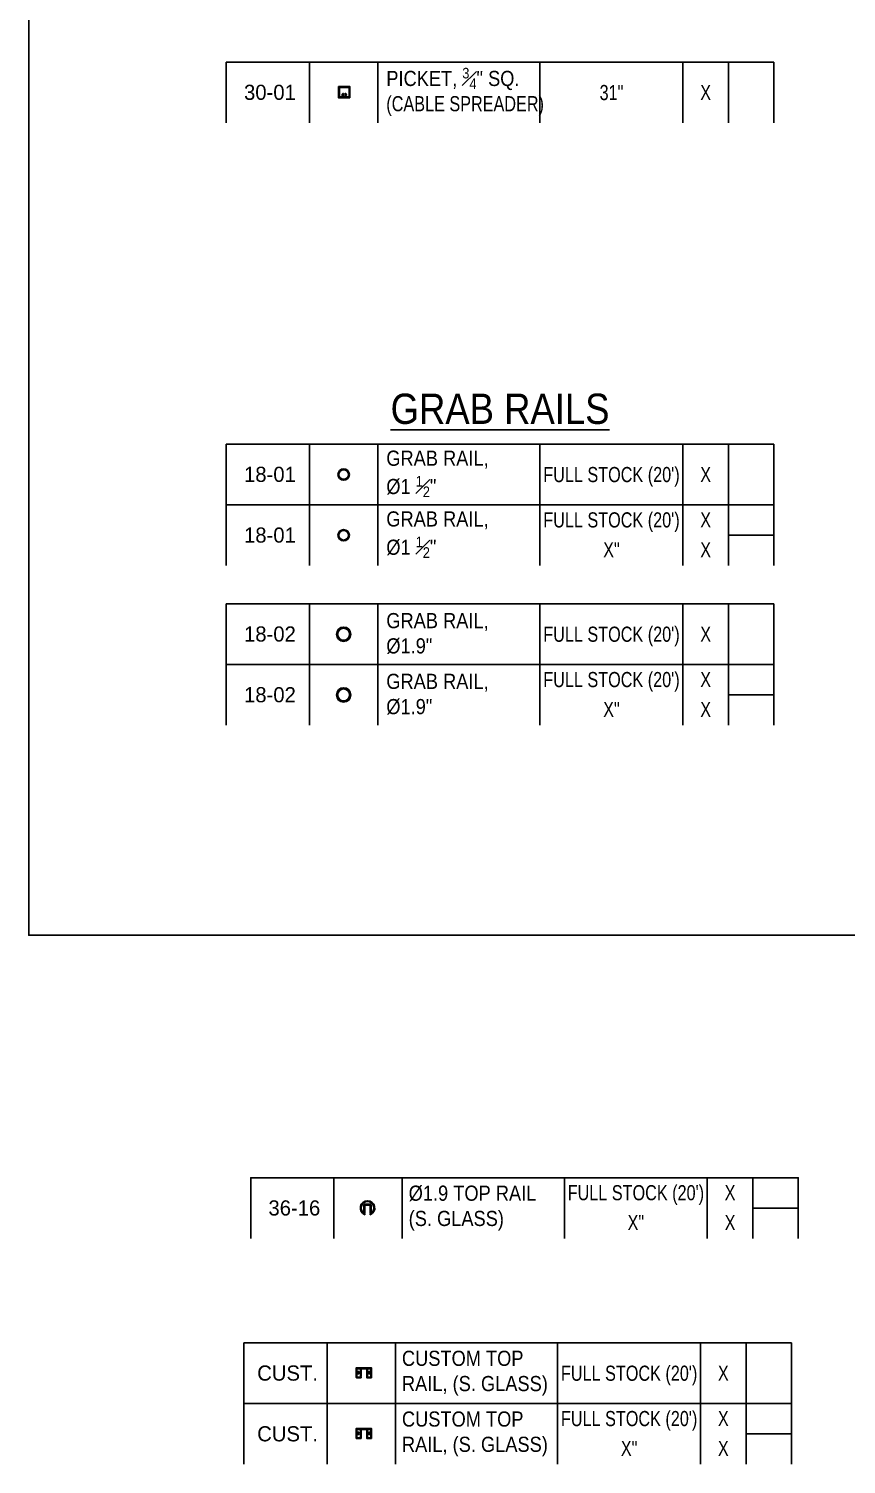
# Model space of a CAD drawing. Header units: inches. Extents: x -333 to 1223, y -450 to 45.
# Drawn here: x -26.4 to 81.5, y -374.8 to -185.4 of the extents above; entities that cross this region are included whole.
import ezdxf
from ezdxf.enums import TextEntityAlignment as Align

# ---------------------------------------------------------------- set-up
doc = ezdxf.new("R2010")
doc.units = ezdxf.units.IN
doc.header["$MEASUREMENT"] = 0
doc.layers.add('NOTES', color=7, linetype='Continuous')
doc.layers.add('PL', color=252, linetype='Continuous')
doc.styles.add('Schedule', font='GOTHIC.TTF', dxfattribs={"width": 0.9})

# ---------------------------------------------------------------- blocks, each defined once
blk = doc.blocks.new('18-01-BLOCK-1')
for p, q in [((72.27, 0), (0, 0)), ((0, -8.01), (0, 0)), ((10.99, 0), (10.99, -8.01)), ((19.99, 0), (19.99, -8.01)), ((41.4, 0), (41.4, -8.01)), ((60.27, 0), (60.27, -8.01)), ((66.27, 0), (66.27, -8.01)), ((72.27, 0), (72.27, -8.01))]:
    blk.add_line(p, q)
for radius in [0.75, 0.625]:
    blk.add_circle((15.49, -4.01), radius)
at = {"layer": 'NOTES', "style": 'Schedule'}
blk.add_text('18-01', height=2, dxfattribs=at).set_placement((5.76, -3.98), align=Align.MIDDLE_CENTER)
at = {"layer": 'NOTES', "insert": (21.12, -3.92), "char_height": 2, "width": 20.2828, "attachment_point": 4, "style": 'Schedule'}
blk.add_mtext('\\A1;GRAB RAIL,\\P%%C1 {\\H0.7x;\\S1#2;}"', dxfattribs=at)
at = {"layer": 'NOTES', "style": 'Schedule', "width": 0.8}
for tag, p in [('LEN', (50.84, -4.01)), ('QTY', (63.27, -4.01))]:
    blk.add_attdef(tag, text='', height=2, dxfattribs=at).set_placement(p, align=Align.MIDDLE_CENTER)
blk = doc.blocks.new('18-01-BLOCK-2')
for p, q in [((10.99, 0), (10.99, -8.01)), ((19.99, 0), (19.99, -8.01)), ((41.4, 0), (41.4, -8.01)), ((60.27, 0), (60.27, -8.01)), ((66.27, 0), (66.27, -8.01)), ((66.27, -4.01), (72.27, -4.01))]:
    blk.add_line(p, q)
blk.add_lwpolyline([(0, -8.01), (0, 0), (72.27, 0), (72.27, -8.01)])
for radius in [0.75, 0.625]:
    blk.add_circle((15.49, -4.01), radius)
at = {"layer": 'NOTES', "style": 'Schedule'}
blk.add_text('18-01', height=2, dxfattribs=at).set_placement((5.76, -3.98), align=Align.MIDDLE_CENTER)
at = {"layer": 'NOTES', "insert": (21.12, -3.92), "char_height": 2, "width": 20.2828, "attachment_point": 4, "style": 'Schedule'}
blk.add_mtext('\\A1;GRAB RAIL,\\P%%C1 {\\H0.7x;\\S1#2;}"', dxfattribs=at)
at = {"layer": 'NOTES', "style": 'Schedule', "width": 0.8}
for tag, p in [('LEN', (50.84, -1.98)), ('QTY', (63.27, -1.98)), ('LEN2', (50.84, -5.92)), ('QTY2', (63.27, -5.92))]:
    blk.add_attdef(tag, text='', height=2, dxfattribs=at).set_placement(p, align=Align.MIDDLE_CENTER)
blk = doc.blocks.new('18-02-BLOCK-1')
for p, q in [((72.27, 0), (0, 0)), ((0, -8.01), (0, 0)), ((10.99, 0), (10.99, -8.01)), ((19.99, 0), (19.99, -8.01)), ((41.4, 0), (41.4, -8.01)), ((60.27, 0), (60.27, -8.01)), ((66.27, 0), (66.27, -8.01)), ((72.27, 0), (72.27, -8.01))]:
    blk.add_line(p, q)
for radius in [0.95, 0.792]:
    blk.add_circle((15.49, -4.01), radius)
at = {"layer": 'NOTES', "style": 'Schedule'}
blk.add_text('18-02', height=2, dxfattribs=at).set_placement((5.76, -3.98), align=Align.MIDDLE_CENTER)
at = {"layer": 'NOTES', "insert": (21.12, -3.92), "char_height": 2, "width": 20.2828, "attachment_point": 4, "style": 'Schedule'}
blk.add_mtext('\\A1;GRAB RAIL,\\P%%C1.9"', dxfattribs=at)
at = {"layer": 'NOTES', "style": 'Schedule', "width": 0.8}
for tag, p in [('LEN', (50.84, -4.01)), ('QTY', (63.27, -4.01))]:
    blk.add_attdef(tag, text='', height=2, dxfattribs=at).set_placement(p, align=Align.MIDDLE_CENTER)
blk = doc.blocks.new('18-02-BLOCK-2')
for p, q in [((10.99, 0), (10.99, -8.01)), ((19.99, 0), (19.99, -8.01)), ((41.4, 0), (41.4, -8.01)), ((60.27, 0), (60.27, -8.01)), ((66.27, 0), (66.27, -8.01)), ((66.27, -4.01), (72.27, -4.01))]:
    blk.add_line(p, q)
blk.add_lwpolyline([(0, -8.01), (0, 0), (72.27, 0), (72.27, -8.01)])
for radius in [0.95, 0.792]:
    blk.add_circle((15.49, -4.01), radius)
at = {"layer": 'NOTES', "style": 'Schedule'}
blk.add_text('18-02', height=2, dxfattribs=at).set_placement((5.76, -3.98), align=Align.MIDDLE_CENTER)
at = {"layer": 'NOTES', "insert": (21.12, -3.92), "char_height": 2, "width": 20.2828, "attachment_point": 4, "style": 'Schedule'}
blk.add_mtext('\\A1;GRAB RAIL,\\P%%C1.9"', dxfattribs=at)
at = {"layer": 'NOTES', "style": 'Schedule', "width": 0.8}
for tag, p in [('LEN', (50.84, -1.98)), ('QTY', (63.27, -1.98)), ('LEN2', (50.84, -5.92)), ('QTY2', (63.27, -5.92))]:
    blk.add_attdef(tag, text='', height=2, dxfattribs=at).set_placement(p, align=Align.MIDDLE_CENTER)
blk = doc.blocks.new('30-01-BLOCK-1-PRE-DRILLED-2')
for p, q in [((0, -8.01), (0, 0)), ((0, 0), (72.27, 0)), ((10.99, 0), (10.99, -8.01)), ((19.99, 0), (19.99, -8.01)), ((41.4, 0), (41.4, -8.01)), ((60.27, 0), (60.27, -8.01)), ((66.27, 0), (66.27, -8.01)), ((72.27, 0), (72.27, -8.01))]:
    blk.add_line(p, q)
blk.add_lwpolyline([(16.32, -4.72), (16.32, -3.22), (14.82, -3.22), (14.82, -4.72)], close=True)
blk.add_lwpolyline([(15.77, -4.54, 0.652605), (15.8, -4.6), (16.2, -4.6), (16.2, -3.34), (14.94, -3.34), (14.94, -4.6), (15.33, -4.6, 0.652605), (15.36, -4.54, -0.404215), (15.37, -4.15, -1), (15.45, -4.23, 2.445695), (15.68, -4.23, -1), (15.76, -4.15, -0.404215)], format="xyb", close=True)
at = {"layer": 'NOTES', "style": 'Schedule'}
blk.add_text('30-01', height=2, dxfattribs=at).set_placement((5.76, -3.98), align=Align.MIDDLE_CENTER)
at = {"layer": 'NOTES', "insert": (21.12, -3.92), "char_height": 2, "width": 20.2828, "attachment_point": 4, "style": 'Schedule'}
blk.add_mtext('\\A1;PICKET, {\\H0.7x;\\S3#4;}" SQ.\\P{\\W0.8;(CABLE SPREADER)}', dxfattribs=at)
at = {"layer": 'NOTES', "style": 'Schedule', "width": 0.8}
for tag, p in [('LEN', (50.84, -4.01)), ('QTY', (63.27, -4.01))]:
    blk.add_attdef(tag, text='', height=2, dxfattribs=at).set_placement(p, align=Align.MIDDLE_CENTER)
blk = doc.blocks.new('36-16-BLOCK-2')
for p, q in [((10.99, 0), (10.99, -8.01)), ((19.99, 0), (19.99, -8.01)), ((41.4, 0), (41.4, -8.01)), ((60.27, 0), (60.27, -8.01)), ((66.27, 0), (66.27, -8.01)), ((66.27, -4.01), (72.27, -4.01))]:
    blk.add_line(p, q)
blk.add_lwpolyline([(0, -8.01), (0, 0), (72.27, 0), (72.27, -8.01)])
for points in [[(15.79, -3.63), (15.79, -4.72), (15.83, -4.76), (15.79, -4.8), (15.79, -4.88, 4.986636), (15.05, -4.88), (15.05, -4.8), (15.01, -4.76), (15.05, -4.72), (15.05, -3.63)], [(15.91, -4.68, 3.11955), (14.93, -4.68), (14.93, -3.67, -0.414214), (15.09, -3.51), (15.75, -3.51, -0.414214), (15.91, -3.67)]]:
    blk.add_lwpolyline(points, format="xyb", close=True)
at = {"layer": 'NOTES', "style": 'Schedule'}
blk.add_text('36-16', height=2, dxfattribs=at).set_placement((5.76, -3.99), align=Align.MIDDLE_CENTER)
at = {"layer": 'NOTES', "insert": (20.85, -4.01), "char_height": 2, "width": 16.9497, "attachment_point": 4, "style": 'Schedule'}
blk.add_mtext('%%C1.9 TOP RAIL\\P(S. GLASS)', dxfattribs=at)
at = {"layer": 'NOTES', "style": 'Schedule', "width": 0.8}
for tag, p in [('LEN', (50.84, -1.98)), ('QTY', (63.27, -1.98)), ('LEN2', (50.84, -5.92)), ('QTY2', (63.27, -5.92))]:
    blk.add_attdef(tag, text='', height=2, dxfattribs=at).set_placement(p, align=Align.MIDDLE_CENTER)
blk = doc.blocks.new('S.GLASS-CUST-TR-1')
for p, q in [((0, 0), (72.27, 0)), ((0, -8.01), (0, 0)), ((10.99, 0), (10.99, -8.01)), ((19.99, 0), (19.99, -8.01)), ((41.4, 0), (41.4, -8.01)), ((60.27, 0), (60.27, -8.01)), ((66.27, 0), (66.27, -8.01)), ((72.27, 0), (72.27, -8.01))]:
    blk.add_line(p, q)
for points in [[(15.46, -4.6), (15.46, -4.54), (15.42, -4.5), (15.46, -4.46), (15.46, -3.41), (16.21, -3.41), (16.21, -4.46), (16.25, -4.5), (16.21, -4.54), (16.21, -4.6), (16.82, -4.6, 0.414214), (16.83, -4.59), (16.83, -3.29, 0.414214), (16.82, -3.28), (14.84, -3.28, 0.414214), (14.83, -3.29), (14.83, -4.59, 0.414214), (14.84, -4.6)], [(15.2, -4.05, -0.426145), (14.97, -4.05, 0.678114), (14.92, -4.07), (14.92, -4.5, 0.414214), (14.93, -4.51), (15.36, -4.51, 0.414179), (15.37, -4.5), (15.37, -3.42, 0.414248), (15.36, -3.41), (14.93, -3.41, 0.414214), (14.92, -3.42), (14.92, -3.81, 0.678114), (14.97, -3.83, -0.432077), (15.2, -3.83, -0.482853), (15.19, -3.88), (15.19, -3.88, -0.346647), (15.16, -3.88, 2.504927), (15.16, -4.01, -0.346647), (15.19, -4), (15.19, -4, -0.489045)], [(16.46, -4.05, -0.489045), (16.47, -4), (16.47, -4, -0.346647), (16.51, -4.01, 2.504927), (16.51, -3.88, -0.346647), (16.47, -3.88), (16.47, -3.88, -0.482853), (16.46, -3.83, -0.432077), (16.69, -3.83, 0.678114), (16.74, -3.81), (16.74, -3.42, 0.414214), (16.73, -3.41), (16.3, -3.41, 0.414248), (16.3, -3.42), (16.3, -4.5, 0.414179), (16.3, -4.51), (16.73, -4.51, 0.414214), (16.74, -4.5), (16.74, -4.07, 0.678114), (16.69, -4.05, -0.426145)]]:
    blk.add_lwpolyline(points, format="xyb", close=True)
at = {"layer": 'NOTES', "style": 'Schedule'}
blk.add_text('CUST.', height=2, dxfattribs=at).set_placement((5.76, -3.99), align=Align.MIDDLE_CENTER)
at = {"layer": 'NOTES', "insert": (20.85, -4.01), "char_height": 2, "width": 20.5549, "attachment_point": 4, "style": 'Schedule'}
blk.add_mtext('CUSTOM TOP RAIL, (S. GLASS) ', dxfattribs=at)
at = {"layer": 'NOTES', "style": 'Schedule', "width": 0.8}
for tag, p in [('LEN', (50.84, -4.01)), ('QTY', (63.27, -4.01))]:
    blk.add_attdef(tag, text='', height=2, dxfattribs=at).set_placement(p, align=Align.MIDDLE_CENTER)
blk = doc.blocks.new('S.GLASS-CUST-TR-2')
for p, q in [((10.99, 0), (10.99, -8.01)), ((19.99, 0), (19.99, -8.01)), ((41.4, 0), (41.4, -8.01)), ((60.27, 0), (60.27, -8.01)), ((66.27, 0), (66.27, -8.01)), ((66.27, -4.01), (72.27, -4.01))]:
    blk.add_line(p, q)
blk.add_lwpolyline([(0, -8.01), (0, 0), (72.27, 0), (72.27, -8.01)])
for points in [[(15.46, -4.6), (15.46, -4.54), (15.42, -4.5), (15.46, -4.46), (15.46, -3.41), (16.21, -3.41), (16.21, -4.46), (16.25, -4.5), (16.21, -4.54), (16.21, -4.6), (16.82, -4.6, 0.414214), (16.83, -4.59), (16.83, -3.29, 0.414214), (16.82, -3.28), (14.84, -3.28, 0.414214), (14.83, -3.29), (14.83, -4.59, 0.414214), (14.84, -4.6)], [(15.2, -4.05, -0.426145), (14.97, -4.05, 0.678114), (14.92, -4.07), (14.92, -4.5, 0.414214), (14.93, -4.51), (15.36, -4.51, 0.414179), (15.37, -4.5), (15.37, -3.42, 0.414248), (15.36, -3.41), (14.93, -3.41, 0.414214), (14.92, -3.42), (14.92, -3.81, 0.678114), (14.97, -3.83, -0.432077), (15.2, -3.83, -0.482853), (15.19, -3.88), (15.19, -3.88, -0.346647), (15.16, -3.88, 2.504927), (15.16, -4.01, -0.346647), (15.19, -4), (15.19, -4, -0.489045)], [(16.46, -4.05, -0.489045), (16.47, -4), (16.47, -4, -0.346647), (16.51, -4.01, 2.504927), (16.51, -3.88, -0.346647), (16.47, -3.88), (16.47, -3.88, -0.482853), (16.46, -3.83, -0.432077), (16.69, -3.83, 0.678114), (16.74, -3.81), (16.74, -3.42, 0.414214), (16.73, -3.41), (16.3, -3.41, 0.414248), (16.3, -3.42), (16.3, -4.5, 0.414179), (16.3, -4.51), (16.73, -4.51, 0.414214), (16.74, -4.5), (16.74, -4.07, 0.678114), (16.69, -4.05, -0.426145)]]:
    blk.add_lwpolyline(points, format="xyb", close=True)
at = {"layer": 'NOTES', "style": 'Schedule'}
blk.add_text('CUST.', height=2, dxfattribs=at).set_placement((5.76, -3.99), align=Align.MIDDLE_CENTER)
at = {"layer": 'NOTES', "insert": (20.85, -4.01), "char_height": 2, "width": 20.5549, "attachment_point": 4, "style": 'Schedule'}
blk.add_mtext('CUSTOM TOP RAIL, (S. GLASS) ', dxfattribs=at)
at = {"layer": 'NOTES', "style": 'Schedule', "width": 0.8}
for tag, p in [('LEN', (50.84, -1.98)), ('QTY', (63.27, -1.98)), ('LEN2', (50.84, -5.92)), ('QTY2', (63.27, -5.92))]:
    blk.add_attdef(tag, text='', height=2, dxfattribs=at).set_placement(p, align=Align.MIDDLE_CENTER)

msp = doc.modelspace()

# ---------------------------------------------------------------- linework, layer by layer
at = {"layer": 'PL'}
msp.add_lwpolyline([(-26.37791, 32.89608), (283.48766, 32.89608), (283.48766, -305), (-26.37791, -305)], close=True, dxfattribs=at)

# ---------------------------------------------------------------- block references
for name, p, values in [('30-01-BLOCK-1-PRE-DRILLED-2', (-0.29735, -189.76713), {'LEN': '31"', 'QTY': 'X'}), ('18-01-BLOCK-1', (-0.29735, -240.1875), {'LEN': "FULL STOCK (20')", 'QTY': 'X'}), ('18-01-BLOCK-2', (-0.29735, -248.20204), {'LEN': "FULL STOCK (20')", 'QTY': 'X', 'LEN2': 'X"', 'QTY2': 'X'}), ('18-02-BLOCK-1', (-0.29735, -261.25891), {'LEN': "FULL STOCK (20')", 'QTY': 'X'}), ('18-02-BLOCK-2', (-0.29735, -269.27345), {'LEN': "FULL STOCK (20')", 'QTY': 'X', 'LEN2': 'X"', 'QTY2': 'X'}), ('36-16-BLOCK-2', (2.9236, -336.99796), {'LEN': "FULL STOCK (20')", 'QTY': 'X', 'LEN2': 'X"', 'QTY2': 'X'}), ('S.GLASS-CUST-TR-1', (2.03365, -358.79135), {'LEN': "FULL STOCK (20')", 'QTY': 'X'}), ('S.GLASS-CUST-TR-2', (2.03365, -366.8059), {'LEN': "FULL STOCK (20')", 'QTY': 'X', 'LEN2': 'X"', 'QTY2': 'X'})]:
    msp.add_blockref(name, p, dxfattribs=at).add_auto_attribs(values)

# ---------------------------------------------------------------- texts
at = {"layer": 'NOTES', "insert": (35.83762, -237.57284), "char_height": 4, "width": 33.4135396, "attachment_point": 8, "style": 'Schedule'}
msp.add_mtext('{\\LGRAB RAILS}', dxfattribs=at)

doc.saveas('drawing.dxf')
